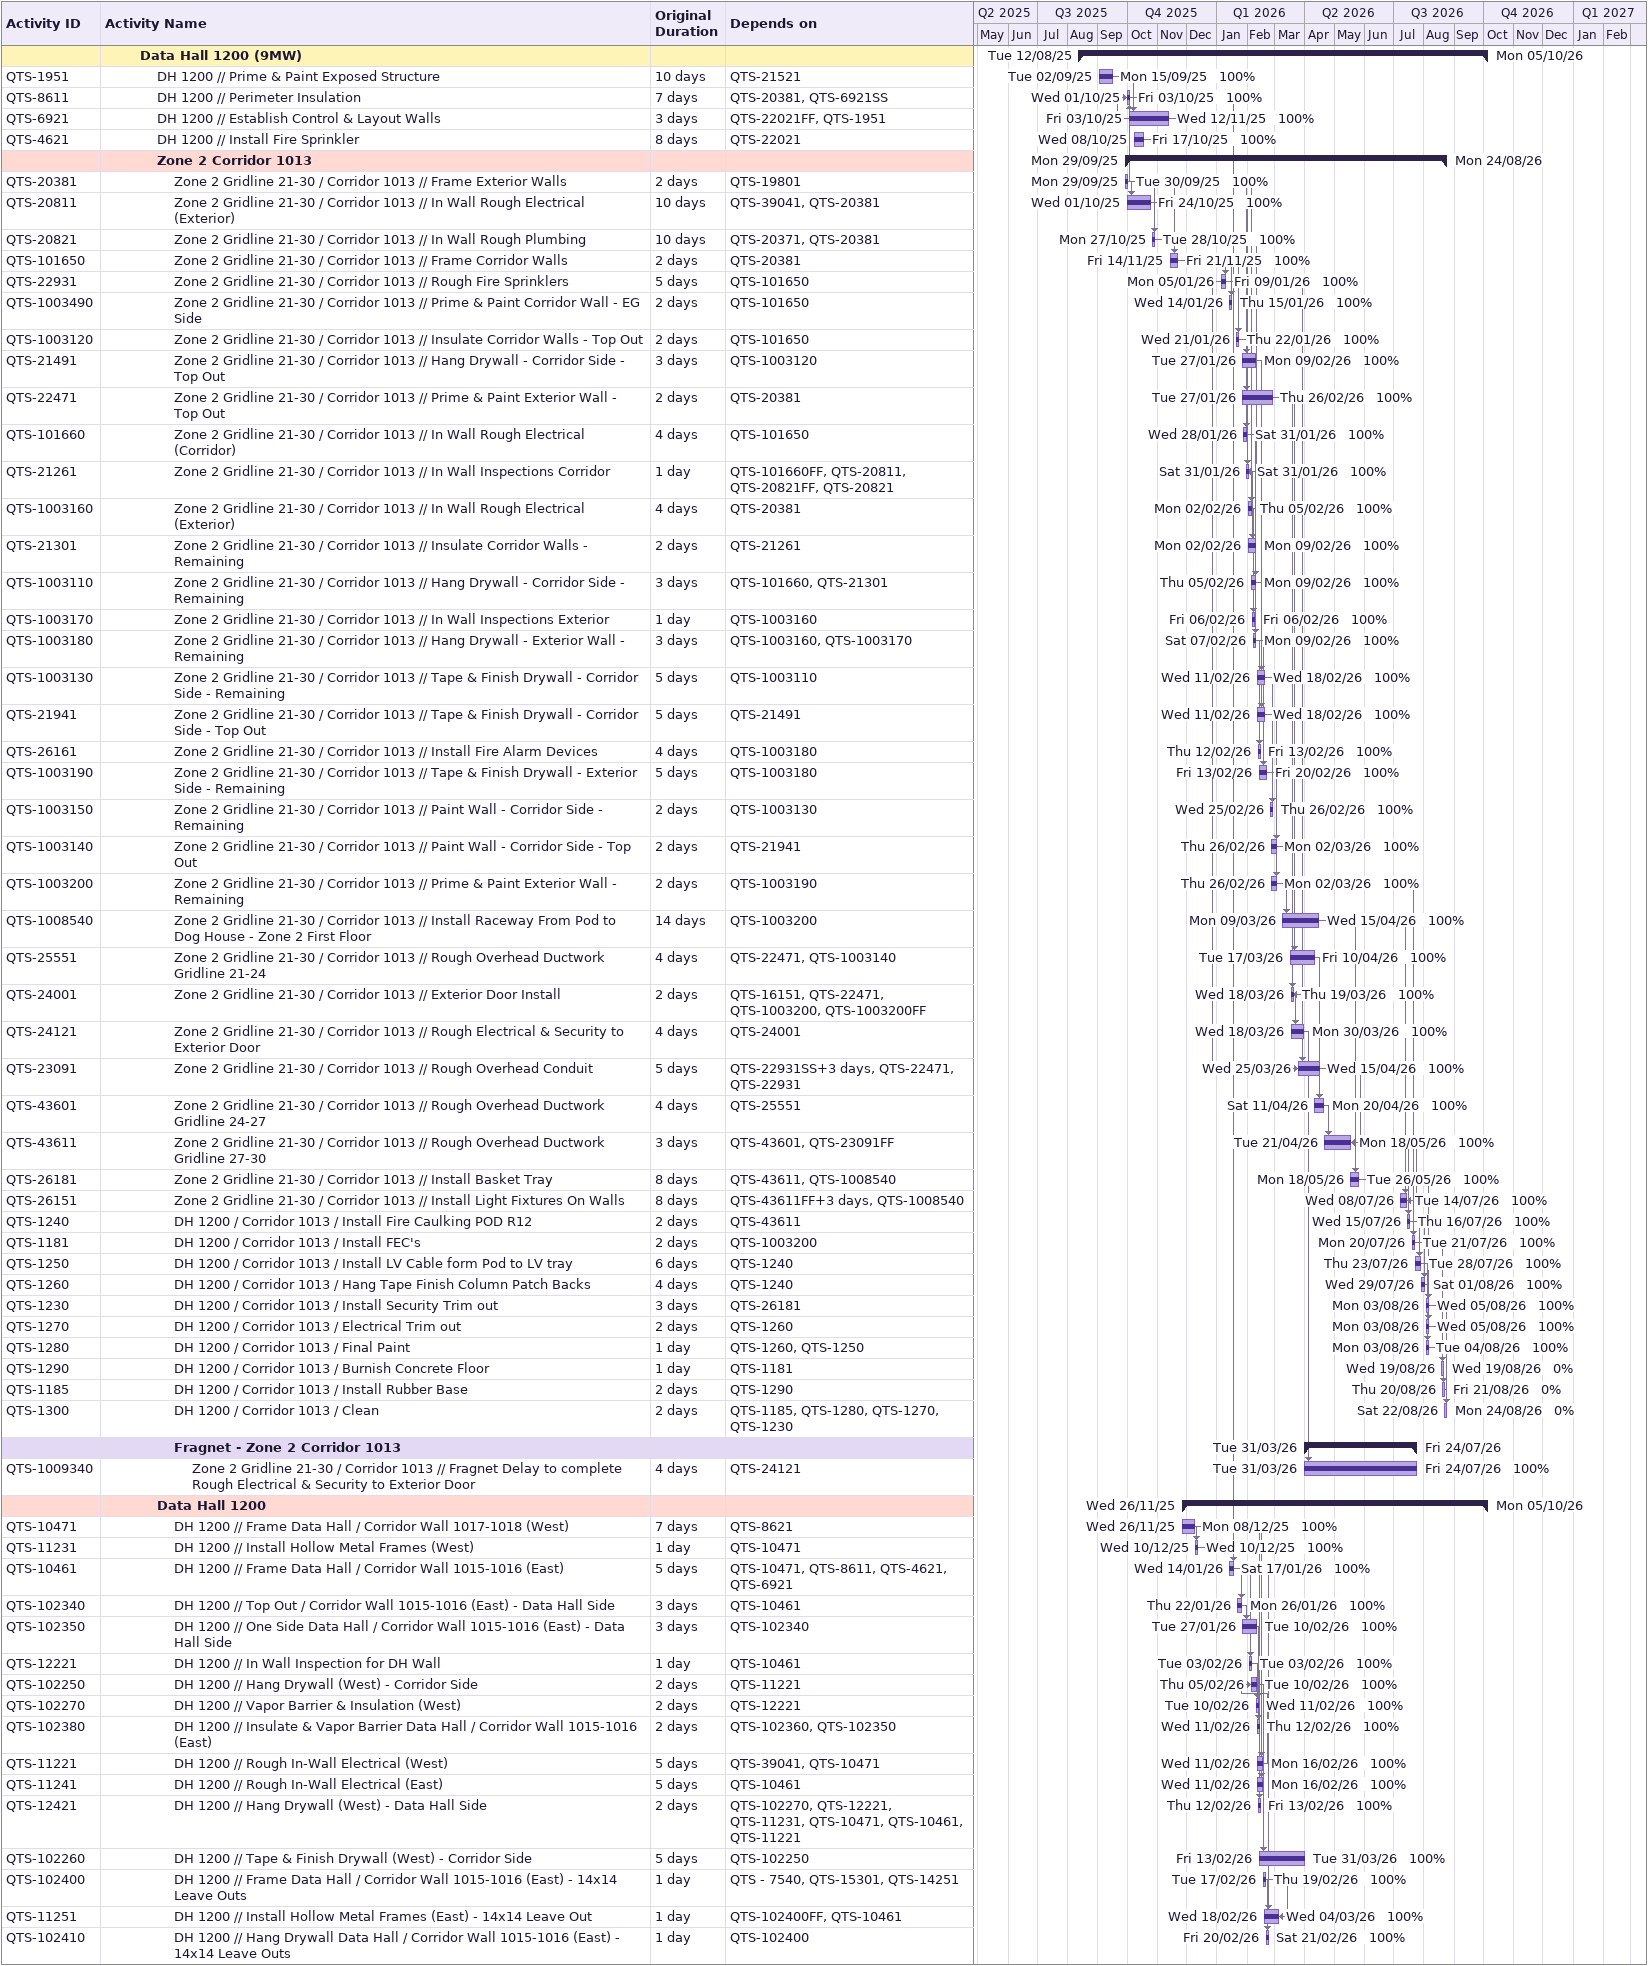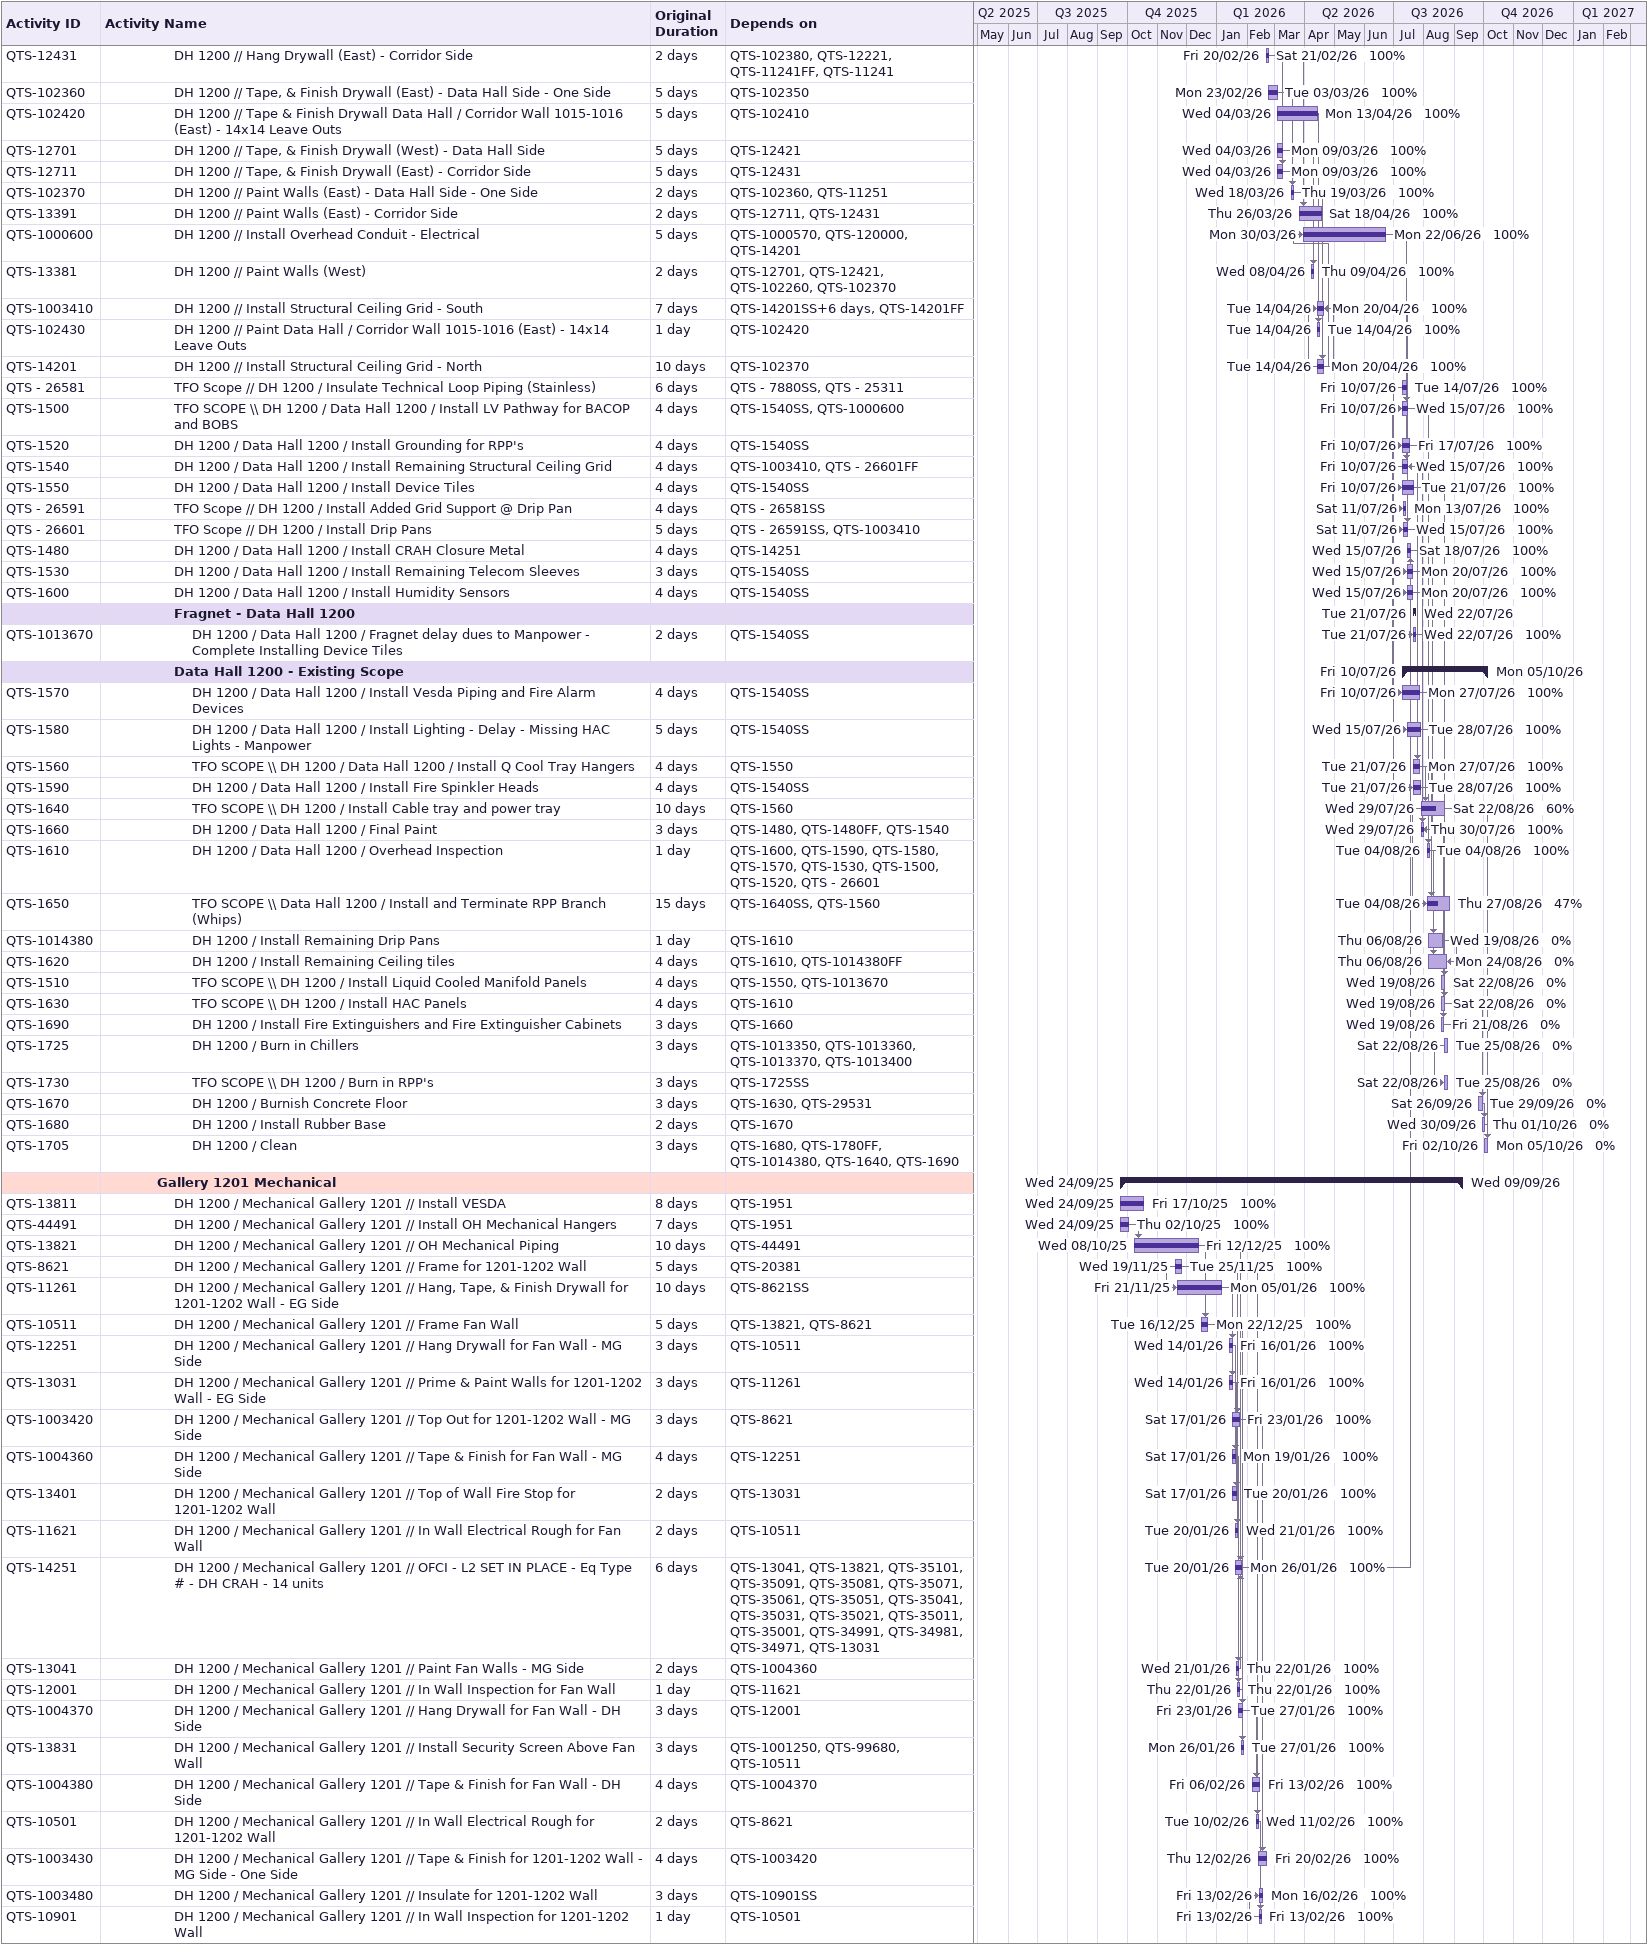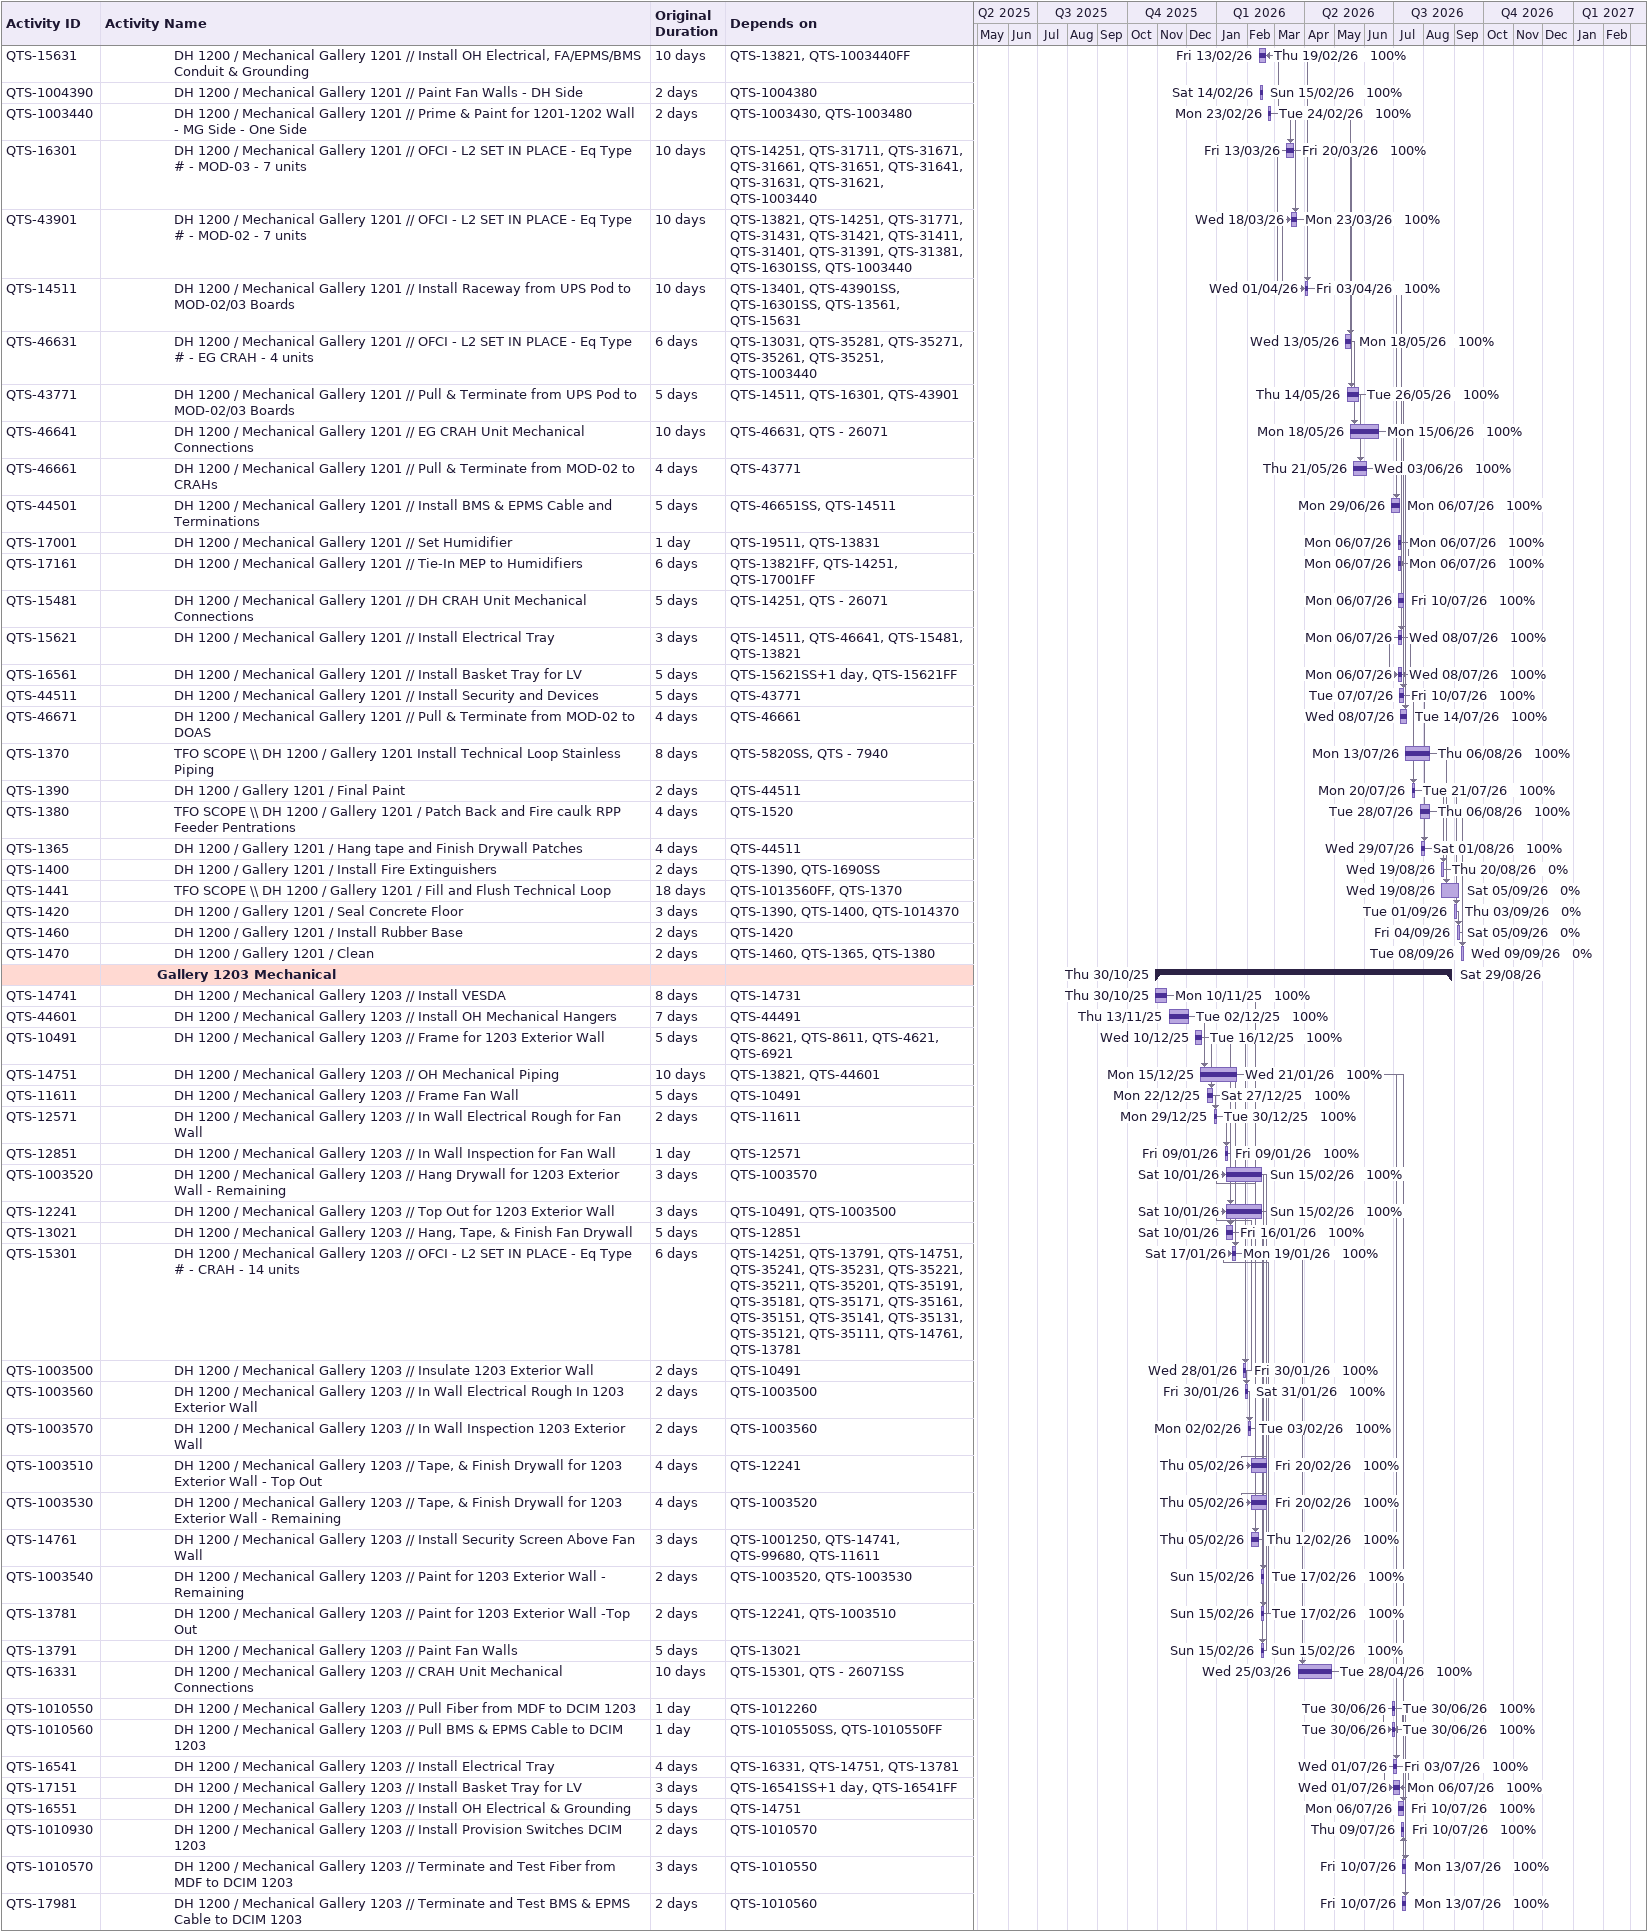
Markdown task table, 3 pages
| ID | Level | Task | Original duration | Start | Finish | Predecessors | % complete |
|---|---|---|---|---|---|---|---|
|  | 3 | **Data Hall 1200 (9MW)** |  | 2025-08-12 | 2026-10-05 |  |  |
| QTS-1951 | 4 | DH 1200 // Prime & Paint Exposed Structure | 10d | 2025-09-02 | 2025-09-15 | QTS-21521 | 100 |
| QTS-8611 | 4 | DH 1200 // Perimeter Insulation | 7d | 2025-10-01 | 2025-10-03 | QTS-20381, QTS-6921SS | 100 |
| QTS-6921 | 4 | DH 1200 // Establish Control & Layout Walls | 3d | 2025-10-03 | 2025-11-12 | QTS-22021FF, QTS-1951 | 100 |
| QTS-4621 | 4 | DH 1200 // Install Fire Sprinkler | 8d | 2025-10-08 | 2025-10-17 | QTS-22021 | 100 |
|  | 4 | **Zone 2 Corridor 1013** |  | 2025-09-29 | 2026-08-24 |  |  |
| QTS-20381 | 5 | Zone 2 Gridline 21-30 / Corridor 1013 // Frame Exterior Walls | 2d | 2025-09-29 | 2025-09-30 | QTS-19801 | 100 |
| QTS-20811 | 5 | Zone 2 Gridline 21-30 / Corridor 1013 // In Wall Rough Electrical (Exterior) | 10d | 2025-10-01 | 2025-10-24 | QTS-39041, QTS-20381 | 100 |
| QTS-20821 | 5 | Zone 2 Gridline 21-30 / Corridor 1013 // In Wall Rough Plumbing | 10d | 2025-10-27 | 2025-10-28 | QTS-20371, QTS-20381 | 100 |
| QTS-101650 | 5 | Zone 2 Gridline 21-30 / Corridor 1013 // Frame Corridor Walls | 2d | 2025-11-14 | 2025-11-21 | QTS-20381 | 100 |
| QTS-22931 | 5 | Zone 2 Gridline 21-30 / Corridor 1013 // Rough Fire Sprinklers | 5d | 2026-01-05 | 2026-01-09 | QTS-101650 | 100 |
| QTS-1003490 | 5 | Zone 2 Gridline 21-30 / Corridor 1013 // Prime & Paint Corridor Wall - EG Side | 2d | 2026-01-14 | 2026-01-15 | QTS-101650 | 100 |
| QTS-1003120 | 5 | Zone 2 Gridline 21-30 / Corridor 1013 // Insulate Corridor Walls - Top Out | 2d | 2026-01-21 | 2026-01-22 | QTS-101650 | 100 |
| QTS-21491 | 5 | Zone 2 Gridline 21-30 / Corridor 1013 // Hang Drywall - Corridor Side - Top Out | 3d | 2026-01-27 | 2026-02-09 | QTS-1003120 | 100 |
| QTS-22471 | 5 | Zone 2 Gridline 21-30 / Corridor 1013 // Prime & Paint Exterior Wall - Top Out | 2d | 2026-01-27 | 2026-02-26 | QTS-20381 | 100 |
| QTS-101660 | 5 | Zone 2 Gridline 21-30 / Corridor 1013 // In Wall Rough Electrical (Corridor) | 4d | 2026-01-28 | 2026-01-31 | QTS-101650 | 100 |
| QTS-21261 | 5 | Zone 2 Gridline 21-30 / Corridor 1013 // In Wall Inspections Corridor | 1d | 2026-01-31 | 2026-01-31 | QTS-101660FF, QTS-20811, QTS-20821FF, QTS-20821 | 100 |
| QTS-1003160 | 5 | Zone 2 Gridline 21-30 / Corridor 1013 // In Wall Rough Electrical (Exterior) | 4d | 2026-02-02 | 2026-02-05 | QTS-20381 | 100 |
| QTS-21301 | 5 | Zone 2 Gridline 21-30 / Corridor 1013 // Insulate Corridor Walls - Remaining | 2d | 2026-02-02 | 2026-02-09 | QTS-21261 | 100 |
| QTS-1003110 | 5 | Zone 2 Gridline 21-30 / Corridor 1013 // Hang Drywall - Corridor Side - Remaining | 3d | 2026-02-05 | 2026-02-09 | QTS-101660, QTS-21301 | 100 |
| QTS-1003170 | 5 | Zone 2 Gridline 21-30 / Corridor 1013 // In Wall Inspections Exterior | 1d | 2026-02-06 | 2026-02-06 | QTS-1003160 | 100 |
| QTS-1003180 | 5 | Zone 2 Gridline 21-30 / Corridor 1013 // Hang Drywall - Exterior Wall - Remaining | 3d | 2026-02-07 | 2026-02-09 | QTS-1003160, QTS-1003170 | 100 |
| QTS-1003130 | 5 | Zone 2 Gridline 21-30 / Corridor 1013 // Tape & Finish Drywall - Corridor Side - Remaining | 5d | 2026-02-11 | 2026-02-18 | QTS-1003110 | 100 |
| QTS-21941 | 5 | Zone 2 Gridline 21-30 / Corridor 1013 // Tape & Finish Drywall - Corridor Side - Top Out | 5d | 2026-02-11 | 2026-02-18 | QTS-21491 | 100 |
| QTS-26161 | 5 | Zone 2 Gridline 21-30 / Corridor 1013 // Install Fire Alarm Devices | 4d | 2026-02-12 | 2026-02-13 | QTS-1003180 | 100 |
| QTS-1003190 | 5 | Zone 2 Gridline 21-30 / Corridor 1013 // Tape & Finish Drywall - Exterior Side - Remaining | 5d | 2026-02-13 | 2026-02-20 | QTS-1003180 | 100 |
| QTS-1003150 | 5 | Zone 2 Gridline 21-30 / Corridor 1013 // Paint Wall - Corridor Side - Remaining | 2d | 2026-02-25 | 2026-02-26 | QTS-1003130 | 100 |
| QTS-1003140 | 5 | Zone 2 Gridline 21-30 / Corridor 1013 // Paint Wall - Corridor Side - Top Out | 2d | 2026-02-26 | 2026-03-02 | QTS-21941 | 100 |
| QTS-1003200 | 5 | Zone 2 Gridline 21-30 / Corridor 1013 // Prime & Paint Exterior Wall - Remaining | 2d | 2026-02-26 | 2026-03-02 | QTS-1003190 | 100 |
| QTS-1008540 | 5 | Zone 2 Gridline 21-30 / Corridor 1013 // Install Raceway From Pod to Dog House - Zone 2 First Floor | 14d | 2026-03-09 | 2026-04-15 | QTS-1003200 | 100 |
| QTS-25551 | 5 | Zone 2 Gridline 21-30 / Corridor 1013 // Rough Overhead Ductwork Gridline 21-24 | 4d | 2026-03-17 | 2026-04-10 | QTS-22471, QTS-1003140 | 100 |
| QTS-24001 | 5 | Zone 2 Gridline 21-30 / Corridor 1013 // Exterior Door Install | 2d | 2026-03-18 | 2026-03-19 | QTS-16151, QTS-22471, QTS-1003200, QTS-1003200FF | 100 |
| QTS-24121 | 5 | Zone 2 Gridline 21-30 / Corridor 1013 // Rough Electrical & Security to Exterior Door | 4d | 2026-03-18 | 2026-03-30 | QTS-24001 | 100 |
| QTS-23091 | 5 | Zone 2 Gridline 21-30 / Corridor 1013 // Rough Overhead Conduit | 5d | 2026-03-25 | 2026-04-15 | QTS-22931SS+3d, QTS-22471, QTS-22931 | 100 |
| QTS-43601 | 5 | Zone 2 Gridline 21-30 / Corridor 1013 // Rough Overhead Ductwork Gridline 24-27 | 4d | 2026-04-11 | 2026-04-20 | QTS-25551 | 100 |
| QTS-43611 | 5 | Zone 2 Gridline 21-30 / Corridor 1013 // Rough Overhead Ductwork Gridline 27-30 | 3d | 2026-04-21 | 2026-05-18 | QTS-43601, QTS-23091FF | 100 |
| QTS-26181 | 5 | Zone 2 Gridline 21-30 / Corridor 1013 // Install Basket Tray | 8d | 2026-05-18 | 2026-05-26 | QTS-43611, QTS-1008540 | 100 |
| QTS-26151 | 5 | Zone 2 Gridline 21-30 / Corridor 1013 // Install Light Fixtures On Walls | 8d | 2026-07-08 | 2026-07-14 | QTS-43611FF+3d, QTS-1008540 | 100 |
| QTS-1240 | 5 | DH 1200 / Corridor 1013 / Install Fire Caulking POD R12 | 2d | 2026-07-15 | 2026-07-16 | QTS-43611 | 100 |
| QTS-1181 | 5 | DH 1200 / Corridor 1013 / Install FEC's | 2d | 2026-07-20 | 2026-07-21 | QTS-1003200 | 100 |
| QTS-1250 | 5 | DH 1200 / Corridor 1013 / Install LV Cable form Pod to LV tray | 6d | 2026-07-23 | 2026-07-28 | QTS-1240 | 100 |
| QTS-1260 | 5 | DH 1200 / Corridor 1013 / Hang Tape Finish Column Patch Backs | 4d | 2026-07-29 | 2026-08-01 | QTS-1240 | 100 |
| QTS-1230 | 5 | DH 1200 / Corridor 1013 / Install Security Trim out | 3d | 2026-08-03 | 2026-08-05 | QTS-26181 | 100 |
| QTS-1270 | 5 | DH 1200 / Corridor 1013 / Electrical Trim out | 2d | 2026-08-03 | 2026-08-05 | QTS-1260 | 100 |
| QTS-1280 | 5 | DH 1200 / Corridor 1013 / Final Paint | 1d | 2026-08-03 | 2026-08-04 | QTS-1260, QTS-1250 | 100 |
| QTS-1290 | 5 | DH 1200 / Corridor 1013 / Burnish Concrete Floor | 1d | 2026-08-19 | 2026-08-19 | QTS-1181 | 0 |
| QTS-1185 | 5 | DH 1200 / Corridor 1013 / Install Rubber Base | 2d | 2026-08-20 | 2026-08-21 | QTS-1290 | 0 |
| QTS-1300 | 5 | DH 1200 / Corridor 1013 / Clean | 2d | 2026-08-22 | 2026-08-24 | QTS-1185, QTS-1280, QTS-1270, QTS-1230 | 0 |
|  | 5 | **Fragnet - Zone 2 Corridor 1013** |  | 2026-03-31 | 2026-07-24 |  |  |
| QTS-1009340 | 6 | Zone 2 Gridline 21-30 / Corridor 1013 // Fragnet Delay to complete Rough Electrical & Security to Exterior Door | 4d | 2026-03-31 | 2026-07-24 | QTS-24121 | 100 |
|  | 4 | **Data Hall 1200** |  | 2025-11-26 | 2026-10-05 |  |  |
| QTS-10471 | 5 | DH 1200 // Frame Data Hall / Corridor Wall 1017-1018 (West) | 7d | 2025-11-26 | 2025-12-08 | QTS-8621 | 100 |
| QTS-11231 | 5 | DH 1200 // Install Hollow Metal Frames (West) | 1d | 2025-12-10 | 2025-12-10 | QTS-10471 | 100 |
| QTS-10461 | 5 | DH 1200 // Frame Data Hall / Corridor Wall 1015-1016 (East) | 5d | 2026-01-14 | 2026-01-17 | QTS-10471, QTS-8611, QTS-4621, QTS-6921 | 100 |
| QTS-102340 | 5 | DH 1200 // Top Out / Corridor Wall 1015-1016 (East) - Data Hall Side | 3d | 2026-01-22 | 2026-01-26 | QTS-10461 | 100 |
| QTS-102350 | 5 | DH 1200 // One Side Data Hall / Corridor Wall 1015-1016 (East) - Data Hall Side | 3d | 2026-01-27 | 2026-02-10 | QTS-102340 | 100 |
| QTS-12221 | 5 | DH 1200 // In Wall Inspection for DH Wall | 1d | 2026-02-03 | 2026-02-03 | QTS-10461 | 100 |
| QTS-102250 | 5 | DH 1200 // Hang Drywall (West) - Corridor Side | 2d | 2026-02-05 | 2026-02-10 | QTS-11221 | 100 |
| QTS-102270 | 5 | DH 1200 // Vapor Barrier & Insulation (West) | 2d | 2026-02-10 | 2026-02-11 | QTS-12221 | 100 |
| QTS-102380 | 5 | DH 1200 // Insulate & Vapor Barrier Data Hall / Corridor Wall 1015-1016 (East) | 2d | 2026-02-11 | 2026-02-12 | QTS-102360, QTS-102350 | 100 |
| QTS-11221 | 5 | DH 1200 // Rough In-Wall Electrical (West) | 5d | 2026-02-11 | 2026-02-16 | QTS-39041, QTS-10471 | 100 |
| QTS-11241 | 5 | DH 1200 // Rough In-Wall Electrical (East) | 5d | 2026-02-11 | 2026-02-16 | QTS-10461 | 100 |
| QTS-12421 | 5 | DH 1200 // Hang Drywall (West) - Data Hall Side | 2d | 2026-02-12 | 2026-02-13 | QTS-102270, QTS-12221, QTS-11231, QTS-10471, QTS-10461, QTS-11221 | 100 |
| QTS-102260 | 5 | DH 1200 // Tape & Finish Drywall (West) - Corridor Side | 5d | 2026-02-13 | 2026-03-31 | QTS-102250 | 100 |
| QTS-102400 | 5 | DH 1200 // Frame Data Hall / Corridor Wall 1015-1016 (East) - 14x14 Leave Outs | 1d | 2026-02-17 | 2026-02-19 | QTS - 7540, QTS-15301, QTS-14251 | 100 |
| QTS-11251 | 5 | DH 1200 // Install Hollow Metal Frames (East) - 14x14 Leave Out | 1d | 2026-02-18 | 2026-03-04 | QTS-102400FF, QTS-10461 | 100 |
| QTS-102410 | 5 | DH 1200 // Hang Drywall Data Hall / Corridor Wall 1015-1016 (East) - 14x14 Leave Outs | 1d | 2026-02-20 | 2026-02-21 | QTS-102400 | 100 |
| QTS-12431 | 5 | DH 1200 // Hang Drywall (East) - Corridor Side | 2d | 2026-02-20 | 2026-02-21 | QTS-102380, QTS-12221, QTS-11241FF, QTS-11241 | 100 |
| QTS-102360 | 5 | DH 1200 // Tape, & Finish Drywall (East) - Data Hall Side - One Side | 5d | 2026-02-23 | 2026-03-03 | QTS-102350 | 100 |
| QTS-102420 | 5 | DH 1200 // Tape & Finish Drywall Data Hall / Corridor Wall 1015-1016 (East) - 14x14 Leave Outs | 5d | 2026-03-04 | 2026-04-13 | QTS-102410 | 100 |
| QTS-12701 | 5 | DH 1200 // Tape, & Finish Drywall (West) - Data Hall Side | 5d | 2026-03-04 | 2026-03-09 | QTS-12421 | 100 |
| QTS-12711 | 5 | DH 1200 // Tape, & Finish Drywall (East) - Corridor Side | 5d | 2026-03-04 | 2026-03-09 | QTS-12431 | 100 |
| QTS-102370 | 5 | DH 1200 // Paint Walls (East) - Data Hall Side - One Side | 2d | 2026-03-18 | 2026-03-19 | QTS-102360, QTS-11251 | 100 |
| QTS-13391 | 5 | DH 1200 // Paint Walls (East) - Corridor Side | 2d | 2026-03-26 | 2026-04-18 | QTS-12711, QTS-12431 | 100 |
| QTS-1000600 | 5 | DH 1200 // Install Overhead Conduit - Electrical | 5d | 2026-03-30 | 2026-06-22 | QTS-1000570, QTS-120000, QTS-14201 | 100 |
| QTS-13381 | 5 | DH 1200 // Paint Walls (West) | 2d | 2026-04-08 | 2026-04-09 | QTS-12701, QTS-12421, QTS-102260, QTS-102370 | 100 |
| QTS-1003410 | 5 | DH 1200 // Install Structural Ceiling Grid - South | 7d | 2026-04-14 | 2026-04-20 | QTS-14201SS+6d, QTS-14201FF | 100 |
| QTS-102430 | 5 | DH 1200 // Paint Data Hall / Corridor Wall 1015-1016 (East) - 14x14 Leave Outs | 1d | 2026-04-14 | 2026-04-14 | QTS-102420 | 100 |
| QTS-14201 | 5 | DH 1200 // Install Structural Ceiling Grid - North | 10d | 2026-04-14 | 2026-04-20 | QTS-102370 | 100 |
| QTS - 26581 | 5 | TFO Scope // DH 1200 / Insulate Technical Loop Piping (Stainless) | 6d | 2026-07-10 | 2026-07-14 | QTS - 7880SS, QTS - 25311 | 100 |
| QTS-1500 | 5 | TFO SCOPE \\ DH 1200 / Data Hall 1200 / Install LV Pathway for BACOP and BOBS | 4d | 2026-07-10 | 2026-07-15 | QTS-1540SS, QTS-1000600 | 100 |
| QTS-1520 | 5 | DH 1200 / Data Hall 1200 / Install Grounding for RPP's | 4d | 2026-07-10 | 2026-07-17 | QTS-1540SS | 100 |
| QTS-1540 | 5 | DH 1200 / Data Hall 1200 / Install Remaining Structural Ceiling Grid | 4d | 2026-07-10 | 2026-07-15 | QTS-1003410, QTS - 26601FF | 100 |
| QTS-1550 | 5 | DH 1200 / Data Hall 1200 / Install Device Tiles | 4d | 2026-07-10 | 2026-07-21 | QTS-1540SS | 100 |
| QTS - 26591 | 5 | TFO Scope // DH 1200 / Install Added Grid Support @ Drip Pan | 4d | 2026-07-11 | 2026-07-13 | QTS - 26581SS | 100 |
| QTS - 26601 | 5 | TFO Scope // DH 1200 / Install Drip Pans | 5d | 2026-07-11 | 2026-07-15 | QTS - 26591SS, QTS-1003410 | 100 |
| QTS-1480 | 5 | DH 1200 / Data Hall 1200 / Install CRAH Closure Metal | 4d | 2026-07-15 | 2026-07-18 | QTS-14251 | 100 |
| QTS-1530 | 5 | DH 1200 / Data Hall 1200 / Install Remaining Telecom Sleeves | 3d | 2026-07-15 | 2026-07-20 | QTS-1540SS | 100 |
| QTS-1600 | 5 | DH 1200 / Data Hall 1200 / Install Humidity Sensors | 4d | 2026-07-15 | 2026-07-20 | QTS-1540SS | 100 |
|  | 5 | **Fragnet - Data Hall 1200** |  | 2026-07-21 | 2026-07-22 |  |  |
| QTS-1013670 | 6 | DH 1200 / Data Hall 1200 / Fragnet delay dues to Manpower - Complete Installing Device Tiles | 2d | 2026-07-21 | 2026-07-22 | QTS-1540SS | 100 |
|  | 5 | **Data Hall 1200 - Existing Scope** |  | 2026-07-10 | 2026-10-05 |  |  |
| QTS-1570 | 6 | DH 1200 / Data Hall 1200 / Install Vesda Piping and Fire Alarm Devices | 4d | 2026-07-10 | 2026-07-27 | QTS-1540SS | 100 |
| QTS-1580 | 6 | DH 1200 / Data Hall 1200 / Install Lighting - Delay - Missing HAC Lights - Manpower | 5d | 2026-07-15 | 2026-07-28 | QTS-1540SS | 100 |
| QTS-1560 | 6 | TFO SCOPE \\ DH 1200 / Data Hall 1200 / Install Q Cool Tray Hangers | 4d | 2026-07-21 | 2026-07-27 | QTS-1550 | 100 |
| QTS-1590 | 6 | DH 1200 / Data Hall 1200 / Install Fire Spinkler Heads | 4d | 2026-07-21 | 2026-07-28 | QTS-1540SS | 100 |
| QTS-1640 | 6 | TFO SCOPE \\ DH 1200 / Install Cable tray and power tray | 10d | 2026-07-29 | 2026-08-22 | QTS-1560 | 60 |
| QTS-1660 | 6 | DH 1200 / Data Hall 1200 / Final Paint | 3d | 2026-07-29 | 2026-07-30 | QTS-1480, QTS-1480FF, QTS-1540 | 100 |
| QTS-1610 | 6 | DH 1200 / Data Hall 1200 / Overhead Inspection | 1d | 2026-08-04 | 2026-08-04 | QTS-1600, QTS-1590, QTS-1580, QTS-1570, QTS-1530, QTS-1500, QTS-1520, QTS - 26601 | 100 |
| QTS-1650 | 6 | TFO SCOPE \\ Data Hall 1200 / Install and Terminate RPP Branch (Whips) | 15d | 2026-08-04 | 2026-08-27 | QTS-1640SS, QTS-1560 | 47 |
| QTS-1014380 | 6 | DH 1200 / Install Remaining Drip Pans | 1d | 2026-08-06 | 2026-08-19 | QTS-1610 | 0 |
| QTS-1620 | 6 | DH 1200 / Install Remaining Ceiling tiles | 4d | 2026-08-06 | 2026-08-24 | QTS-1610, QTS-1014380FF | 0 |
| QTS-1510 | 6 | TFO SCOPE \\ DH 1200 / Install Liquid Cooled Manifold Panels | 4d | 2026-08-19 | 2026-08-22 | QTS-1550, QTS-1013670 | 0 |
| QTS-1630 | 6 | TFO SCOPE \\ DH 1200 / Install HAC Panels | 4d | 2026-08-19 | 2026-08-22 | QTS-1610 | 0 |
| QTS-1690 | 6 | DH 1200 / Install Fire Extinguishers and Fire Extinguisher Cabinets | 3d | 2026-08-19 | 2026-08-21 | QTS-1660 | 0 |
| QTS-1725 | 6 | DH 1200 / Burn in Chillers | 3d | 2026-08-22 | 2026-08-25 | QTS-1013350, QTS-1013360, QTS-1013370, QTS-1013400 | 0 |
| QTS-1730 | 6 | TFO SCOPE \\ DH 1200 / Burn in RPP's | 3d | 2026-08-22 | 2026-08-25 | QTS-1725SS | 0 |
| QTS-1670 | 6 | DH 1200 / Burnish Concrete Floor | 3d | 2026-09-26 | 2026-09-29 | QTS-1630, QTS-29531 | 0 |
| QTS-1680 | 6 | DH 1200 / Install Rubber Base | 2d | 2026-09-30 | 2026-10-01 | QTS-1670 | 0 |
| QTS-1705 | 6 | DH 1200 / Clean | 3d | 2026-10-02 | 2026-10-05 | QTS-1680, QTS-1780FF, QTS-1014380, QTS-1640, QTS-1690 | 0 |
|  | 4 | **Gallery 1201 Mechanical** |  | 2025-09-24 | 2026-09-09 |  |  |
| QTS-13811 | 5 | DH 1200 / Mechanical Gallery 1201 // Install VESDA | 8d | 2025-09-24 | 2025-10-17 | QTS-1951 | 100 |
| QTS-44491 | 5 | DH 1200 / Mechanical Gallery 1201 // Install OH Mechanical Hangers | 7d | 2025-09-24 | 2025-10-02 | QTS-1951 | 100 |
| QTS-13821 | 5 | DH 1200 / Mechanical Gallery 1201 // OH Mechanical Piping | 10d | 2025-10-08 | 2025-12-12 | QTS-44491 | 100 |
| QTS-8621 | 5 | DH 1200 / Mechanical Gallery 1201 // Frame for 1201-1202 Wall | 5d | 2025-11-19 | 2025-11-25 | QTS-20381 | 100 |
| QTS-11261 | 5 | DH 1200 / Mechanical Gallery 1201 // Hang, Tape, & Finish Drywall for 1201-1202 Wall - EG Side | 10d | 2025-11-21 | 2026-01-05 | QTS-8621SS | 100 |
| QTS-10511 | 5 | DH 1200 / Mechanical Gallery 1201 // Frame Fan Wall | 5d | 2025-12-16 | 2025-12-22 | QTS-13821, QTS-8621 | 100 |
| QTS-12251 | 5 | DH 1200 / Mechanical Gallery 1201 // Hang Drywall for Fan Wall - MG Side | 3d | 2026-01-14 | 2026-01-16 | QTS-10511 | 100 |
| QTS-13031 | 5 | DH 1200 / Mechanical Gallery 1201 // Prime & Paint Walls for 1201-1202 Wall - EG Side | 3d | 2026-01-14 | 2026-01-16 | QTS-11261 | 100 |
| QTS-1003420 | 5 | DH 1200 / Mechanical Gallery 1201 // Top Out for 1201-1202 Wall - MG Side | 3d | 2026-01-17 | 2026-01-23 | QTS-8621 | 100 |
| QTS-1004360 | 5 | DH 1200 / Mechanical Gallery 1201 // Tape & Finish for Fan Wall - MG Side | 4d | 2026-01-17 | 2026-01-19 | QTS-12251 | 100 |
| QTS-13401 | 5 | DH 1200 / Mechanical Gallery 1201 // Top of Wall Fire Stop for 1201-1202 Wall | 2d | 2026-01-17 | 2026-01-20 | QTS-13031 | 100 |
| QTS-11621 | 5 | DH 1200 / Mechanical Gallery 1201 // In Wall Electrical Rough for Fan Wall | 2d | 2026-01-20 | 2026-01-21 | QTS-10511 | 100 |
| QTS-14251 | 5 | DH 1200 / Mechanical Gallery 1201 // OFCI - L2 SET IN PLACE - Eq Type # - DH CRAH - 14 units | 6d | 2026-01-20 | 2026-01-26 | QTS-13041, QTS-13821, QTS-35101, QTS-35091, QTS-35081, QTS-35071, QTS-35061, QTS-35051, QTS-35041, QTS-35031, QTS-35021, QTS-35011, QTS-35001, QTS-34991, QTS-34981, QTS-34971, QTS-13031 | 100 |
| QTS-13041 | 5 | DH 1200 / Mechanical Gallery 1201 // Paint Fan Walls - MG Side | 2d | 2026-01-21 | 2026-01-22 | QTS-1004360 | 100 |
| QTS-12001 | 5 | DH 1200 / Mechanical Gallery 1201 // In Wall Inspection for Fan Wall | 1d | 2026-01-22 | 2026-01-22 | QTS-11621 | 100 |
| QTS-1004370 | 5 | DH 1200 / Mechanical Gallery 1201 // Hang Drywall for Fan Wall - DH Side | 3d | 2026-01-23 | 2026-01-27 | QTS-12001 | 100 |
| QTS-13831 | 5 | DH 1200 / Mechanical Gallery 1201 // Install Security Screen Above Fan Wall | 3d | 2026-01-26 | 2026-01-27 | QTS-1001250, QTS-99680, QTS-10511 | 100 |
| QTS-1004380 | 5 | DH 1200 / Mechanical Gallery 1201 // Tape & Finish for Fan Wall - DH Side | 4d | 2026-02-06 | 2026-02-13 | QTS-1004370 | 100 |
| QTS-10501 | 5 | DH 1200 / Mechanical Gallery 1201 // In Wall Electrical Rough for 1201-1202 Wall | 2d | 2026-02-10 | 2026-02-11 | QTS-8621 | 100 |
| QTS-1003430 | 5 | DH 1200 / Mechanical Gallery 1201 // Tape & Finish for 1201-1202 Wall - MG Side - One Side | 4d | 2026-02-12 | 2026-02-20 | QTS-1003420 | 100 |
| QTS-1003480 | 5 | DH 1200 / Mechanical Gallery 1201 // Insulate for 1201-1202 Wall | 3d | 2026-02-13 | 2026-02-16 | QTS-10901SS | 100 |
| QTS-10901 | 5 | DH 1200 / Mechanical Gallery 1201 // In Wall Inspection for 1201-1202 Wall | 1d | 2026-02-13 | 2026-02-13 | QTS-10501 | 100 |
| QTS-15631 | 5 | DH 1200 / Mechanical Gallery 1201 // Install OH Electrical, FA/EPMS/BMS Conduit & Grounding | 10d | 2026-02-13 | 2026-02-19 | QTS-13821, QTS-1003440FF | 100 |
| QTS-1004390 | 5 | DH 1200 / Mechanical Gallery 1201 // Paint Fan Walls - DH Side | 2d | 2026-02-14 | 2026-02-15 | QTS-1004380 | 100 |
| QTS-1003440 | 5 | DH 1200 / Mechanical Gallery 1201 // Prime & Paint for 1201-1202 Wall - MG Side - One Side | 2d | 2026-02-23 | 2026-02-24 | QTS-1003430, QTS-1003480 | 100 |
| QTS-16301 | 5 | DH 1200 / Mechanical Gallery 1201 // OFCI - L2 SET IN PLACE - Eq Type # - MOD-03 - 7 units | 10d | 2026-03-13 | 2026-03-20 | QTS-14251, QTS-31711, QTS-31671, QTS-31661, QTS-31651, QTS-31641, QTS-31631, QTS-31621, QTS-1003440 | 100 |
| QTS-43901 | 5 | DH 1200 / Mechanical Gallery 1201 // OFCI - L2 SET IN PLACE - Eq Type # - MOD-02 - 7 units | 10d | 2026-03-18 | 2026-03-23 | QTS-13821, QTS-14251, QTS-31771, QTS-31431, QTS-31421, QTS-31411, QTS-31401, QTS-31391, QTS-31381, QTS-16301SS, QTS-1003440 | 100 |
| QTS-14511 | 5 | DH 1200 / Mechanical Gallery 1201 // Install Raceway from UPS Pod to MOD-02/03 Boards | 10d | 2026-04-01 | 2026-04-03 | QTS-13401, QTS-43901SS, QTS-16301SS, QTS-13561, QTS-15631 | 100 |
| QTS-46631 | 5 | DH 1200 / Mechanical Gallery 1201 // OFCI - L2 SET IN PLACE - Eq Type # - EG CRAH - 4 units | 6d | 2026-05-13 | 2026-05-18 | QTS-13031, QTS-35281, QTS-35271, QTS-35261, QTS-35251, QTS-1003440 | 100 |
| QTS-43771 | 5 | DH 1200 / Mechanical Gallery 1201 // Pull & Terminate from UPS Pod to MOD-02/03 Boards | 5d | 2026-05-14 | 2026-05-26 | QTS-14511, QTS-16301, QTS-43901 | 100 |
| QTS-46641 | 5 | DH 1200 / Mechanical Gallery 1201 // EG CRAH Unit Mechanical Connections | 10d | 2026-05-18 | 2026-06-15 | QTS-46631, QTS - 26071 | 100 |
| QTS-46661 | 5 | DH 1200 / Mechanical Gallery 1201 // Pull & Terminate from MOD-02 to CRAHs | 4d | 2026-05-21 | 2026-06-03 | QTS-43771 | 100 |
| QTS-44501 | 5 | DH 1200 / Mechanical Gallery 1201 // Install BMS & EPMS Cable and Terminations | 5d | 2026-06-29 | 2026-07-06 | QTS-46651SS, QTS-14511 | 100 |
| QTS-17001 | 5 | DH 1200 / Mechanical Gallery 1201 // Set Humidifier | 1d | 2026-07-06 | 2026-07-06 | QTS-19511, QTS-13831 | 100 |
| QTS-17161 | 5 | DH 1200 / Mechanical Gallery 1201 // Tie-In MEP to Humidifiers | 6d | 2026-07-06 | 2026-07-06 | QTS-13821FF, QTS-14251, QTS-17001FF | 100 |
| QTS-15481 | 5 | DH 1200 / Mechanical Gallery 1201 // DH CRAH Unit Mechanical Connections | 5d | 2026-07-06 | 2026-07-10 | QTS-14251, QTS - 26071 | 100 |
| QTS-15621 | 5 | DH 1200 / Mechanical Gallery 1201 // Install Electrical Tray | 3d | 2026-07-06 | 2026-07-08 | QTS-14511, QTS-46641, QTS-15481, QTS-13821 | 100 |
| QTS-16561 | 5 | DH 1200 / Mechanical Gallery 1201 // Install Basket Tray for LV | 5d | 2026-07-06 | 2026-07-08 | QTS-15621SS+1d, QTS-15621FF | 100 |
| QTS-44511 | 5 | DH 1200 / Mechanical Gallery 1201 // Install Security and Devices | 5d | 2026-07-07 | 2026-07-10 | QTS-43771 | 100 |
| QTS-46671 | 5 | DH 1200 / Mechanical Gallery 1201 // Pull & Terminate from MOD-02 to DOAS | 4d | 2026-07-08 | 2026-07-14 | QTS-46661 | 100 |
| QTS-1370 | 5 | TFO SCOPE \\ DH 1200 / Gallery 1201 Install Technical Loop Stainless Piping | 8d | 2026-07-13 | 2026-08-06 | QTS-5820SS, QTS - 7940 | 100 |
| QTS-1390 | 5 | DH 1200 / Gallery 1201 / Final Paint | 2d | 2026-07-20 | 2026-07-21 | QTS-44511 | 100 |
| QTS-1380 | 5 | TFO SCOPE \\ DH 1200 / Gallery 1201 / Patch Back and Fire caulk RPP Feeder Pentrations | 4d | 2026-07-28 | 2026-08-06 | QTS-1520 | 100 |
| QTS-1365 | 5 | DH 1200 / Gallery 1201 / Hang tape and Finish Drywall Patches | 4d | 2026-07-29 | 2026-08-01 | QTS-44511 | 100 |
| QTS-1400 | 5 | DH 1200 / Gallery 1201 / Install Fire Extinguishers | 2d | 2026-08-19 | 2026-08-20 | QTS-1390, QTS-1690SS | 0 |
| QTS-1441 | 5 | TFO SCOPE \\ DH 1200 / Gallery 1201 / Fill and Flush Technical Loop | 18d | 2026-08-19 | 2026-09-05 | QTS-1013560FF, QTS-1370 | 0 |
| QTS-1420 | 5 | DH 1200 / Gallery 1201 / Seal Concrete Floor | 3d | 2026-09-01 | 2026-09-03 | QTS-1390, QTS-1400, QTS-1014370 | 0 |
| QTS-1460 | 5 | DH 1200 / Gallery 1201 / Install Rubber Base | 2d | 2026-09-04 | 2026-09-05 | QTS-1420 | 0 |
| QTS-1470 | 5 | DH 1200 / Gallery 1201 / Clean | 2d | 2026-09-08 | 2026-09-09 | QTS-1460, QTS-1365, QTS-1380 | 0 |
|  | 4 | **Gallery 1203 Mechanical** |  | 2025-10-30 | 2026-08-29 |  |  |
| QTS-14741 | 5 | DH 1200 / Mechanical Gallery 1203 // Install VESDA | 8d | 2025-10-30 | 2025-11-10 | QTS-14731 | 100 |
| QTS-44601 | 5 | DH 1200 / Mechanical Gallery 1203 // Install OH Mechanical Hangers | 7d | 2025-11-13 | 2025-12-02 | QTS-44491 | 100 |
| QTS-10491 | 5 | DH 1200 / Mechanical Gallery 1203 // Frame for 1203 Exterior Wall | 5d | 2025-12-10 | 2025-12-16 | QTS-8621, QTS-8611, QTS-4621, QTS-6921 | 100 |
| QTS-14751 | 5 | DH 1200 / Mechanical Gallery 1203 // OH Mechanical Piping | 10d | 2025-12-15 | 2026-01-21 | QTS-13821, QTS-44601 | 100 |
| QTS-11611 | 5 | DH 1200 / Mechanical Gallery 1203 // Frame Fan Wall | 5d | 2025-12-22 | 2025-12-27 | QTS-10491 | 100 |
| QTS-12571 | 5 | DH 1200 / Mechanical Gallery 1203 // In Wall Electrical Rough for Fan Wall | 2d | 2025-12-29 | 2025-12-30 | QTS-11611 | 100 |
| QTS-12851 | 5 | DH 1200 / Mechanical Gallery 1203 // In Wall Inspection for Fan Wall | 1d | 2026-01-09 | 2026-01-09 | QTS-12571 | 100 |
| QTS-1003520 | 5 | DH 1200 / Mechanical Gallery 1203 // Hang Drywall for 1203 Exterior Wall - Remaining | 3d | 2026-01-10 | 2026-02-15 | QTS-1003570 | 100 |
| QTS-12241 | 5 | DH 1200 / Mechanical Gallery 1203 // Top Out for 1203 Exterior Wall | 3d | 2026-01-10 | 2026-02-15 | QTS-10491, QTS-1003500 | 100 |
| QTS-13021 | 5 | DH 1200 / Mechanical Gallery 1203 // Hang, Tape, & Finish Fan Drywall | 5d | 2026-01-10 | 2026-01-16 | QTS-12851 | 100 |
| QTS-15301 | 5 | DH 1200 / Mechanical Gallery 1203 // OFCI - L2 SET IN PLACE - Eq Type # - CRAH - 14 units | 6d | 2026-01-17 | 2026-01-19 | QTS-14251, QTS-13791, QTS-14751, QTS-35241, QTS-35231, QTS-35221, QTS-35211, QTS-35201, QTS-35191, QTS-35181, QTS-35171, QTS-35161, QTS-35151, QTS-35141, QTS-35131, QTS-35121, QTS-35111, QTS-14761, QTS-13781 | 100 |
| QTS-1003500 | 5 | DH 1200 / Mechanical Gallery 1203 // Insulate 1203 Exterior Wall | 2d | 2026-01-28 | 2026-01-30 | QTS-10491 | 100 |
| QTS-1003560 | 5 | DH 1200 / Mechanical Gallery 1203 // In Wall Electrical Rough In 1203 Exterior Wall | 2d | 2026-01-30 | 2026-01-31 | QTS-1003500 | 100 |
| QTS-1003570 | 5 | DH 1200 / Mechanical Gallery 1203 // In Wall Inspection 1203 Exterior Wall | 2d | 2026-02-02 | 2026-02-03 | QTS-1003560 | 100 |
| QTS-1003510 | 5 | DH 1200 / Mechanical Gallery 1203 // Tape, & Finish Drywall for 1203 Exterior Wall - Top Out | 4d | 2026-02-05 | 2026-02-20 | QTS-12241 | 100 |
| QTS-1003530 | 5 | DH 1200 / Mechanical Gallery 1203 // Tape, & Finish Drywall for 1203 Exterior Wall - Remaining | 4d | 2026-02-05 | 2026-02-20 | QTS-1003520 | 100 |
| QTS-14761 | 5 | DH 1200 / Mechanical Gallery 1203 // Install Security Screen Above Fan Wall | 3d | 2026-02-05 | 2026-02-12 | QTS-1001250, QTS-14741, QTS-99680, QTS-11611 | 100 |
| QTS-1003540 | 5 | DH 1200 / Mechanical Gallery 1203 // Paint for 1203 Exterior Wall - Remaining | 2d | 2026-02-15 | 2026-02-17 | QTS-1003520, QTS-1003530 | 100 |
| QTS-13781 | 5 | DH 1200 / Mechanical Gallery 1203 // Paint for 1203 Exterior Wall -Top Out | 2d | 2026-02-15 | 2026-02-17 | QTS-12241, QTS-1003510 | 100 |
| QTS-13791 | 5 | DH 1200 / Mechanical Gallery 1203 // Paint Fan Walls | 5d | 2026-02-15 | 2026-02-15 | QTS-13021 | 100 |
| QTS-16331 | 5 | DH 1200 / Mechanical Gallery 1203 // CRAH Unit Mechanical Connections | 10d | 2026-03-25 | 2026-04-28 | QTS-15301, QTS - 26071SS | 100 |
| QTS-1010550 | 5 | DH 1200 / Mechanical Gallery 1203 // Pull Fiber from MDF to DCIM 1203 | 1d | 2026-06-30 | 2026-06-30 | QTS-1012260 | 100 |
| QTS-1010560 | 5 | DH 1200 / Mechanical Gallery 1203 // Pull BMS & EPMS Cable to DCIM 1203 | 1d | 2026-06-30 | 2026-06-30 | QTS-1010550SS, QTS-1010550FF | 100 |
| QTS-16541 | 5 | DH 1200 / Mechanical Gallery 1203 // Install Electrical Tray | 4d | 2026-07-01 | 2026-07-03 | QTS-16331, QTS-14751, QTS-13781 | 100 |
| QTS-17151 | 5 | DH 1200 / Mechanical Gallery 1203 // Install Basket Tray for LV | 3d | 2026-07-01 | 2026-07-06 | QTS-16541SS+1d, QTS-16541FF | 100 |
| QTS-16551 | 5 | DH 1200 / Mechanical Gallery 1203 // Install OH Electrical & Grounding | 5d | 2026-07-06 | 2026-07-10 | QTS-14751 | 100 |
| QTS-1010930 | 5 | DH 1200 / Mechanical Gallery 1203 // Install Provision Switches DCIM 1203 | 2d | 2026-07-09 | 2026-07-10 | QTS-1010570 | 100 |
| QTS-1010570 | 5 | DH 1200 / Mechanical Gallery 1203 // Terminate and Test Fiber from MDF to DCIM 1203 | 3d | 2026-07-10 | 2026-07-13 | QTS-1010550 | 100 |
| QTS-17981 | 5 | DH 1200 / Mechanical Gallery 1203 // Terminate and Test BMS & EPMS Cable to DCIM 1203 | 2d | 2026-07-10 | 2026-07-13 | QTS-1010560 | 100 |
